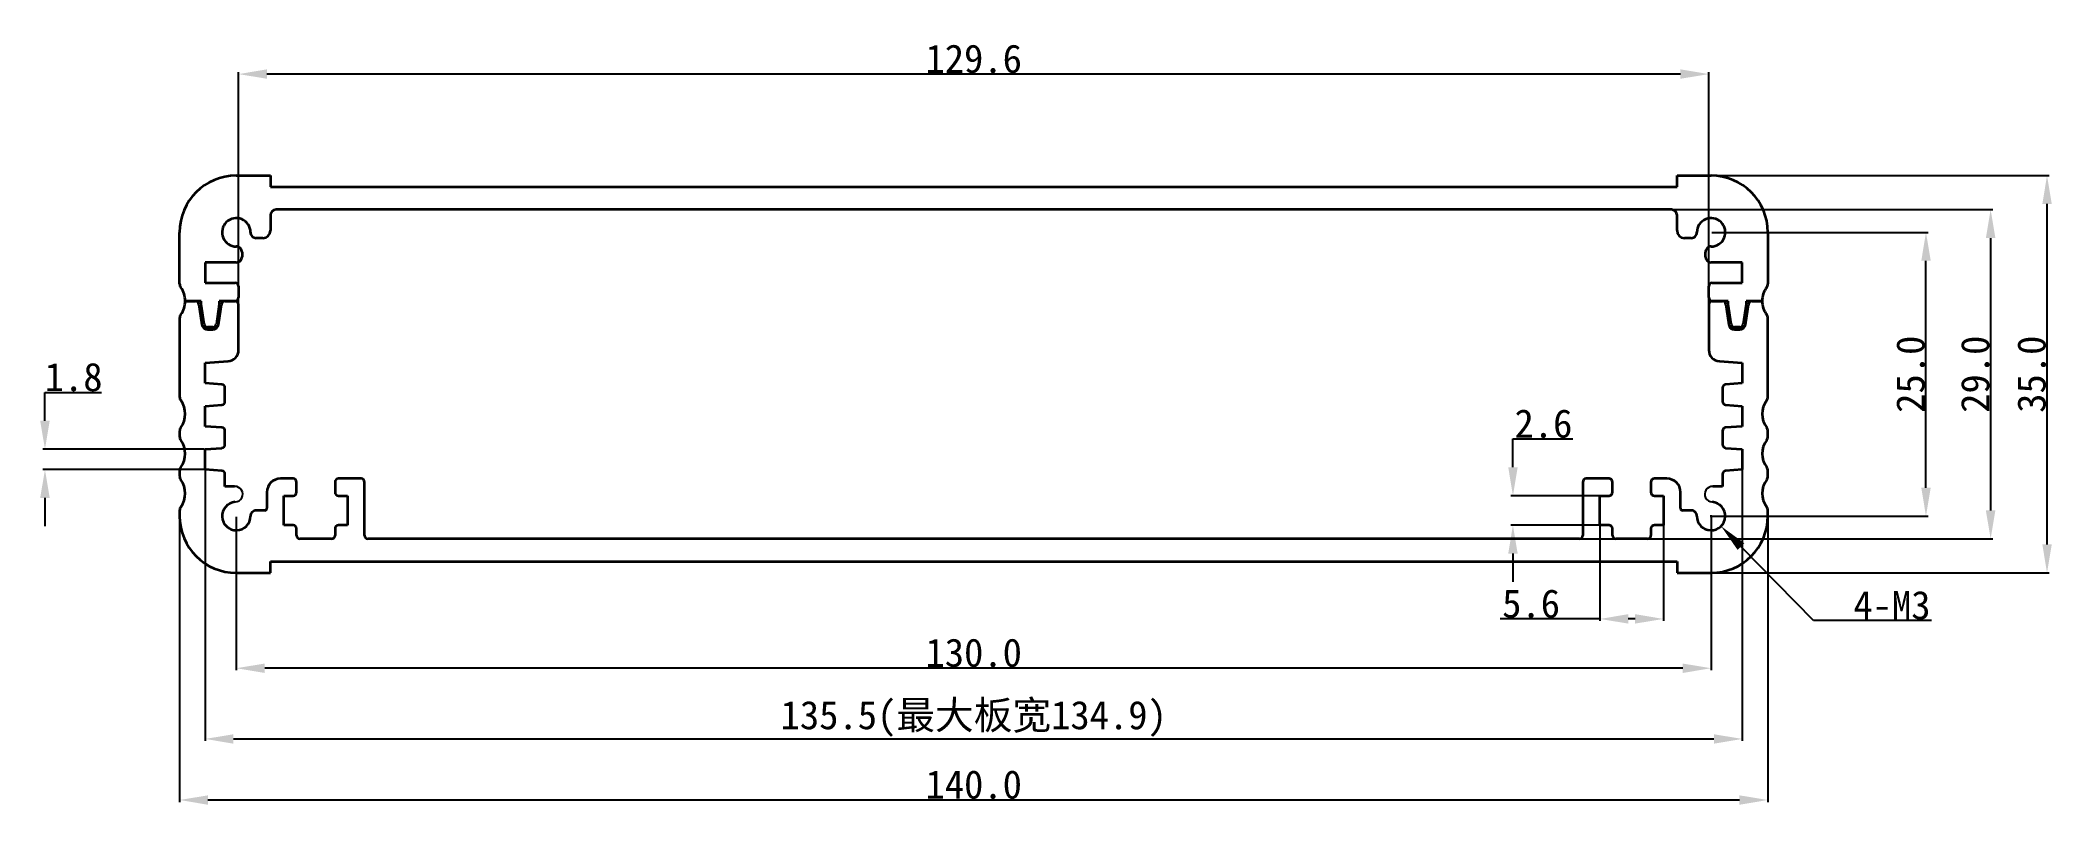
# Model space of a CAD drawing. Header units: inches. Extents: x -12 to 165, y -20 to 47.
import ezdxf

# ---------------------------------------------------------------- set-up
doc = ezdxf.new("R2010")
doc.units = ezdxf.units.IN
doc.header["$MEASUREMENT"] = 0
doc.layers.add('1', color=30, linetype='Continuous')
doc.layers.add('Visible (ISO)', color=7, linetype='Continuous', lineweight=35)
doc.styles.get("Standard").update_dxf_attribs({"font": 'simhei.ttf'})
doc.dimstyles.get("Standard").update_dxf_attribs({"dimtxt": 2.5, "dimasz": 2.5, "dimexe": 0.18, "dimexo": 0.0625, "dimgap": 0.09, "dimtad": 1, "dimtoh": 1, "dimdec": 1, "dimzin": 0, "dimdsep": 46, "dimtxsty": 'Standard', "dimcen": 0.09, "dimadec": 0, "dimazin": 0, "dimtfac": 1, "dimtdec": 1, "dimtofl": 0, "dimtmove": 0, "dimatfit": 3, "dimfxl": 1, "dimtolj": 1, "dimtzin": 0, "dimarcsym": 0})

# ---------------------------------------------------------------- blocks, each defined once
blk = doc.blocks.new('*D1')
at = {"color": 0, "lineweight": -2}
for p, q in [((0, 5.19), (0, -20.19)), ((140, 4.94), (140, -20.19)), ((2.5, -20.01), (137.5, -20.01))]:
    blk.add_line(p, q, dxfattribs=at)
at = {"color": 0}
for points in [[(2.5, -19.6), (2.5, -20.43), (0, -20.01)], [(137.5, -19.6), (137.5, -20.43), (140, -20.01)]]:
    blk.add_solid(points, dxfattribs=at)
at = {"layer": 'Defpoints', "color": 0}
for p in [(0, 5.25), (140, 5), (140, -20.01)]:
    blk.add_point(p, dxfattribs=at)
at = {"color": 0, "insert": (70, -18.66), "char_height": 2.5, "attachment_point": 5}
blk.add_mtext('\\A1;140.0', dxfattribs=at)
blk = doc.blocks.new('*D2')
at = {"color": 0, "lineweight": -2}
for p, q in [((133.56, 35), (164.79, 35)), ((164.61, 2.5), (164.61, 32.5)), ((133.56, 0), (164.79, 0))]:
    blk.add_line(p, q, dxfattribs=at)
at = {"color": 0}
for points in [[(164.2, 32.5), (165.03, 32.5), (164.61, 35)], [(164.2, 2.5), (165.03, 2.5), (164.61, 0)]]:
    blk.add_solid(points, dxfattribs=at)
at = {"layer": 'Defpoints', "color": 0}
for p in [(133.5, 35), (164.61, 35), (133.5, 0)]:
    blk.add_point(p, dxfattribs=at)
at = {"color": 0, "insert": (163.26, 17.5), "char_height": 2.5, "attachment_point": 5, "rotation": 90}
blk.add_mtext('\\A1;35.0', dxfattribs=at)
blk = doc.blocks.new('*D3')
at = {"color": 0, "lineweight": -2}
for p, q in [((125.2, 5.44), (125.2, -4.24)), ((130.8, 5.44), (130.8, -4.24)), ((125.2, -4.06), (116.41, -4.06)), ((128.3, -4.06), (127.7, -4.06))]:
    blk.add_line(p, q, dxfattribs=at)
at = {"color": 0}
for points in [[(127.7, -3.64), (127.7, -4.47), (125.2, -4.06)], [(128.3, -3.64), (128.3, -4.47), (130.8, -4.06)]]:
    blk.add_solid(points, dxfattribs=at)
at = {"layer": 'Defpoints', "color": 0}
for p in [(125.2, 5.5), (130.8, 5.5), (130.8, -4.06)]:
    blk.add_point(p, dxfattribs=at)
at = {"color": 0, "insert": (119.13, -2.72), "char_height": 2.5, "attachment_point": 5}
blk.add_mtext('\\A1;5.6', dxfattribs=at)
blk = doc.blocks.new('*D4')
at = {"color": 0, "lineweight": -2}
for p, q in [((117.53, 9.3), (117.53, 11.8)), ((117.53, 11.8), (122.82, 11.8)), ((125.54, 6.8), (117.35, 6.8)), ((125.54, 4.2), (117.35, 4.2)), ((117.53, 1.7), (117.53, -0.8))]:
    blk.add_line(p, q, dxfattribs=at)
at = {"color": 0}
for points in [[(117.12, 9.3), (117.95, 9.3), (117.53, 6.8)], [(117.12, 1.7), (117.95, 1.7), (117.53, 4.2)]]:
    blk.add_solid(points, dxfattribs=at)
at = {"layer": 'Defpoints', "color": 0}
for p in [(117.53, 6.8), (125.6, 6.8), (125.6, 4.2)]:
    blk.add_point(p, dxfattribs=at)
at = {"color": 0, "insert": (120.22, 13.14), "char_height": 2.5, "attachment_point": 5}
blk.add_mtext('\\A1;2.6', dxfattribs=at)
blk = doc.blocks.new('*D5')
at = {"color": 0, "lineweight": -2}
for p, q in [((5.2, 22.3), (5.2, 44.12)), ((132.3, 43.94), (7.7, 43.94)), ((134.8, 21.71), (134.8, 44.12))]:
    blk.add_line(p, q, dxfattribs=at)
at = {"color": 0}
for points in [[(7.7, 44.36), (7.7, 43.53), (5.2, 43.94)], [(132.3, 44.36), (132.3, 43.53), (134.8, 43.94)]]:
    blk.add_solid(points, dxfattribs=at)
at = {"layer": 'Defpoints', "color": 0}
for p in [(5.2, 43.94), (5.2, 22.23), (134.8, 21.64)]:
    blk.add_point(p, dxfattribs=at)
at = {"color": 0, "insert": (70, 45.28), "char_height": 2.5, "attachment_point": 5}
blk.add_mtext('\\A1;129.6', dxfattribs=at)
blk = doc.blocks.new('*D6')
at = {"color": 0, "lineweight": -2}
for p, q in [((87.71, 32), (159.82, 32)), ((159.64, 29.5), (159.64, 5.5)), ((84.87, 3), (159.82, 3))]:
    blk.add_line(p, q, dxfattribs=at)
at = {"color": 0}
for points in [[(159.22, 29.5), (160.06, 29.5), (159.64, 32)], [(159.22, 5.5), (160.06, 5.5), (159.64, 3)]]:
    blk.add_solid(points, dxfattribs=at)
at = {"layer": 'Defpoints', "color": 0}
for p in [(87.65, 32), (84.81, 3), (159.64, 3)]:
    blk.add_point(p, dxfattribs=at)
at = {"color": 0, "insert": (158.29, 17.5), "char_height": 2.5, "attachment_point": 5, "rotation": 90}
blk.add_mtext('\\A1;29.0', dxfattribs=at)
blk = doc.blocks.new('*D7')
at = {"layer": '1', "color": 0, "lineweight": -2}
for p, q in [((2.25, 9.94), (2.25, -14.81)), ((137.75, 9.94), (137.75, -14.81)), ((4.75, -14.63), (135.25, -14.63))]:
    blk.add_line(p, q, dxfattribs=at)
at = {"layer": '1', "color": 0}
for points in [[(4.75, -14.22), (4.75, -15.05), (2.25, -14.63)], [(135.25, -14.22), (135.25, -15.05), (137.75, -14.63)]]:
    blk.add_solid(points, dxfattribs=at)
at = {"layer": 'Defpoints', "color": 0}
for p in [(2.25, 10), (137.75, 10), (137.75, -14.63)]:
    blk.add_point(p, dxfattribs=at)
at = {"layer": '1', "color": 0, "insert": (70, -12.86), "char_height": 2.5, "attachment_point": 5}
blk.add_mtext('\\A1;135.5(最大板宽134.9)', dxfattribs=at)
blk = doc.blocks.new('*D8')
at = {"color": 0, "lineweight": -2}
for p, q in [((134.91, 5), (135.09, 5)), ((135, 4.91), (135, 5.09)), ((144.03, -4.2), (137.63, 2.32)), ((154.43, -4.2), (144.03, -4.2))]:
    blk.add_line(p, q, dxfattribs=at)
at = {"color": 0}
blk.add_solid([(137.92, 2.62), (137.33, 2.03), (135.88, 4.11)], dxfattribs=at)
at = {"layer": 'Defpoints', "color": 0}
for p in [(135, 5), (135.88, 4.11)]:
    blk.add_point(p, dxfattribs=at)
at = {"color": 0, "insert": (150.94, -2.86), "char_height": 2.5, "attachment_point": 5}
blk.add_mtext('\\A1;4-M3', dxfattribs=at)
blk = doc.blocks.new('*D9')
at = {"color": 0, "lineweight": -2}
for p, q in [((-11.87, 13.4), (-11.87, 15.9)), ((-11.87, 15.9), (-6.89, 15.9)), ((2.19, 10.9), (-12.05, 10.9)), ((2.19, 9.1), (-12.05, 9.1)), ((-11.87, 6.6), (-11.87, 4.1))]:
    blk.add_line(p, q, dxfattribs=at)
at = {"color": 0}
for points in [[(-12.29, 13.4), (-11.45, 13.4), (-11.87, 10.9)], [(-12.29, 6.6), (-11.45, 6.6), (-11.87, 9.1)]]:
    blk.add_solid(points, dxfattribs=at)
at = {"layer": 'Defpoints', "color": 0}
for p in [(-11.87, 10.9), (2.25, 10.9), (2.25, 9.1)]:
    blk.add_point(p, dxfattribs=at)
at = {"color": 0, "insert": (-9.34, 17.24), "char_height": 2.5, "attachment_point": 5}
blk.add_mtext('\\A1;1.8', dxfattribs=at)
blk = doc.blocks.new('*D11')
at = {"color": 0, "lineweight": -2}
for p, q in [((5, 4.94), (5, -8.58)), ((135, 4.94), (135, -8.58)), ((132.5, -8.4), (7.5, -8.4))]:
    blk.add_line(p, q, dxfattribs=at)
at = {"color": 0}
for points in [[(7.5, -7.99), (7.5, -8.82), (5, -8.4)], [(132.5, -7.99), (132.5, -8.82), (135, -8.4)]]:
    blk.add_solid(points, dxfattribs=at)
at = {"layer": 'Defpoints', "color": 0}
for p in [(5, 5), (135, 5), (5, -8.4)]:
    blk.add_point(p, dxfattribs=at)
at = {"color": 0, "insert": (70, -7.05), "char_height": 2.5, "attachment_point": 5}
blk.add_mtext('\\A1;130.0', dxfattribs=at)
blk = doc.blocks.new('*D12')
at = {"color": 0, "lineweight": -2}
for p, q in [((135.06, 30), (154.12, 30)), ((153.94, 7.5), (153.94, 27.5)), ((135.06, 5), (154.12, 5))]:
    blk.add_line(p, q, dxfattribs=at)
at = {"color": 0}
for points in [[(153.53, 27.5), (154.36, 27.5), (153.94, 30)], [(153.53, 7.5), (154.36, 7.5), (153.94, 5)]]:
    blk.add_solid(points, dxfattribs=at)
at = {"layer": 'Defpoints', "color": 0}
for p in [(135, 30), (153.94, 30), (135, 5)]:
    blk.add_point(p, dxfattribs=at)
at = {"color": 0, "insert": (152.59, 17.5), "char_height": 2.5, "attachment_point": 5, "rotation": 90}
blk.add_mtext('\\A1;25.0', dxfattribs=at)

msp = doc.modelspace()

# ---------------------------------------------------------------- linework, layer by layer
for centre, start, end in [((4.88, 6.93), 272.2612, 92.2612), ((135.12, 6.93), 87.7388, 267.7388)]:
    msp.add_arc(centre, 0.682, start, end)
at = {"layer": 'Visible (ISO)'}
for p, q in [((5, 35), (8, 35)), ((8, 35), (8, 34)), ((8, 34), (132, 34)), ((132, 34), (132, 35)), ((132, 35), (135, 35)), ((131.5, 32), (8.5, 32)), ((8, 31.5), (8, 30.15)), ((132, 30.15), (132, 31.5)), ((0, 25.45), (0, 30)), ((7.35, 29.5), (6.75, 29.5)), ((133.25, 29.5), (132.65, 29.5)), ((140, 30), (140, 25.45)), ((5, 27.35), (2.25, 27.35)), ((2.25, 27.35), (2.25, 25.55)), ((5.5, 28.25), (5.5, 27.85)), ((134.5, 27.85), (134.5, 28.25)), ((137.75, 27.35), (135, 27.35)), ((137.75, 25.55), (137.75, 27.35)), ((2.25, 25.55), (4.9, 25.55)), ((5.2, 25.25), (5.2, 24.25)), ((134.8, 24.25), (134.8, 25.25)), ((135.1, 25.55), (137.75, 25.55)), ((1.9, 23.95), (0.5, 23.95)), ((0.5, 23.95), (1.4, 23.95)), ((1.7, 23.65), (1.7, 23.64)), ((1.7, 23.64), (1.96, 21.88)), ((1.9, 23.65), (1.9, 23.95)), ((2.16, 21.91), (1.9, 23.65)), ((3.5, 23.65), (3.24, 21.91)), ((3.44, 21.88), (3.7, 23.64)), ((4.9, 23.95), (3.5, 23.95)), ((3.5, 23.95), (3.5, 23.65)), ((3.7, 23.64), (3.7, 23.65)), ((4, 23.95), (4.9, 23.95)), ((5.2, 19.64), (5.2, 23.65)), ((134.8, 23.65), (134.8, 19.64)), ((135.09, 23.95), (135.99, 23.95)), ((136.5, 23.95), (135.1, 23.95)), ((136.29, 23.65), (136.29, 23.64)), ((136.29, 23.64), (136.56, 21.88)), ((136.5, 23.65), (136.5, 23.95)), ((136.76, 21.91), (136.5, 23.65)), ((138.1, 23.65), (137.84, 21.91)), ((138.03, 21.88), (138.29, 23.64)), ((139.5, 23.95), (138.1, 23.95)), ((138.1, 23.95), (138.1, 23.65)), ((138.29, 23.64), (138.29, 23.65)), ((138.59, 23.95), (139.49, 23.95)), ((0, 22.45), (0, 15.5)), ((2.94, 21.65), (2.46, 21.65)), ((2.46, 21.45), (2.94, 21.45)), ((137.05, 21.45), (137.53, 21.45)), ((137.54, 21.65), (137.06, 21.65)), ((140, 15.5), (140, 22.45)), ((2.25, 18.5), (4.27, 18.64)), ((2.25, 16.7), (2.25, 18.5)), ((135.73, 18.64), (137.75, 18.5)), ((137.75, 18.5), (137.75, 16.7)), ((3.72, 16.6), (2.25, 16.7)), ((4, 15.1), (4, 16.3)), ((136, 16.3), (136, 15.1)), ((137.75, 16.7), (136.28, 16.6)), ((2.25, 14.7), (3.72, 14.8)), ((2.25, 12.9), (2.25, 14.7)), ((136.28, 14.8), (137.75, 14.7)), ((137.75, 14.7), (137.75, 12.9)), ((0, 12.5), (0, 12)), ((3.72, 12.8), (2.25, 12.9)), ((4, 11.3), (4, 12.5)), ((136, 12.5), (136, 11.3)), ((137.75, 12.9), (136.28, 12.8)), ((140, 12), (140, 12.5)), ((2.25, 10.9), (3.72, 11)), ((2.25, 9.1), (2.25, 10.9)), ((136.28, 11), (137.75, 10.9)), ((137.75, 10.9), (137.75, 9.1)), ((0, 9), (0, 8.5)), ((3.72, 9), (2.25, 9.1)), ((137.75, 9.1), (136.28, 9)), ((140, 8.5), (140, 9)), ((4, 7.61), (4, 8.7)), ((4.85, 7.61), (4, 7.61)), ((7.7, 7.1), (7.7, 5.7)), ((10, 8.3), (8.9, 8.3)), ((10.3, 7.1), (10.3, 8)), ((13.7, 8), (13.7, 7.1)), ((16, 8.3), (14, 8.3)), ((16.3, 3.3), (16.3, 8)), ((123.7, 8), (123.7, 3.3)), ((126, 8.3), (124, 8.3)), ((126.3, 7.1), (126.3, 8)), ((129.7, 8), (129.7, 7.1)), ((131.1, 8.3), (130, 8.3)), ((132.3, 5.7), (132.3, 7.1)), ((136, 7.61), (135.15, 7.61)), ((136, 8.7), (136, 7.61)), ((0, 5.5), (0, 5)), ((7.5, 5.5), (6.75, 5.5)), ((9.2, 4.2), (9.2, 6.8)), ((9.2, 6.8), (10, 6.8)), ((14, 6.8), (14.8, 6.8)), ((14.8, 6.8), (14.8, 4.2)), ((125.2, 4.2), (125.2, 6.8)), ((125.2, 6.8), (126, 6.8)), ((130, 6.8), (130.8, 6.8)), ((130.8, 6.8), (130.8, 4.2)), ((133.25, 5.5), (132.5, 5.5)), ((140, 5), (140, 5.5)), ((10, 4.2), (9.2, 4.2)), ((10.3, 3.3), (10.3, 3.9)), ((13.7, 3.9), (13.7, 3.3)), ((14.8, 4.2), (14, 4.2)), ((126, 4.2), (125.2, 4.2)), ((126.3, 3.3), (126.3, 3.9)), ((129.7, 3.9), (129.7, 3.3)), ((130.8, 4.2), (130, 4.2)), ((13.4, 3), (10.6, 3)), ((123.4, 3), (16.6, 3)), ((129.4, 3), (126.6, 3)), ((5, 0), (8, 0)), ((8, 0), (8, 1)), ((8, 1), (132, 1)), ((132, 1), (132, 0)), ((132, 0), (135, 0))]:
    msp.add_line(p, q, dxfattribs=at)
for centre, radius, start, end in [((5, 30), 5, 90, 180), ((135, 30), 5, 360, 90), ((8.5, 31.5), 0.5, 90, 180), ((131.5, 31.5), 0.5, 0, 90), ((5, 30), 1.25, 359.9313, 270.0687), ((7.35, 30.15), 0.65, 270, 360), ((132.65, 30.15), 0.65, 180, 270), ((135, 30), 1.25, 269.9313, 180.0687), ((5, 28.25), 0.5, 0, 90.0687), ((6.75, 30), 0.5, 179.9313, 270), ((133.25, 30), 0.5, 270, 0.0687), ((135, 28.25), 0.5, 89.9313, 180), ((5, 27.85), 0.5, 270, 0), ((135, 27.85), 0.5, 180, 270), ((0.5, 25.45), 0.5, 180, 216.8699), ((-1.5, 23.95), 2, 0, 36.8699), ((4.9, 25.25), 0.3, 0, 90), ((135.1, 25.25), 0.3, 90, 180), ((141.5, 23.95), 2, 143.1301, 180), ((139.5, 25.45), 0.5, 323.1301, 0), ((-1.5, 23.95), 2, 323.1301, 360), ((1.4, 23.65), 0.3, 360, 90), ((4, 23.65), 0.3, 90, 180), ((4.9, 24.25), 0.3, 270, 360), ((4.9, 23.65), 0.3, 0, 90), ((135.1, 24.25), 0.3, 180, 270), ((135.1, 23.65), 0.3, 90, 180), ((135.99, 23.65), 0.3, 360, 90), ((138.59, 23.65), 0.3, 90, 180), ((141.5, 23.95), 2, 180, 216.8699), ((0.5, 22.45), 0.5, 143.1301, 180), ((2.46, 21.95), 0.5, 188.5308, 270), ((2.46, 21.95), 0.3, 188.5308, 270), ((2.94, 21.95), 0.3, 270, 351.4692), ((2.94, 21.95), 0.5, 270, 351.4692), ((137.05, 21.95), 0.5, 188.5308, 270), ((137.06, 21.95), 0.3, 188.5308, 270), ((137.53, 21.95), 0.5, 270, 351.4692), ((137.54, 21.95), 0.3, 270, 351.4692), ((139.5, 22.45), 0.5, 0, 36.8699), ((4.2, 19.64), 1, 273.8966, 0), ((135.8, 19.64), 1, 180, 266.1034), ((3.7, 16.3), 0.3, 360, 86), ((136.3, 16.3), 0.3, 94, 180), ((0.5, 15.5), 0.5, 180, 216.8699), ((-1.5, 14), 2, 323.1301, 36.8699), ((3.7, 15.1), 0.3, 273.8966, 360), ((136.3, 15.1), 0.3, 180, 266.1034), ((141.5, 14), 2, 143.1301, 216.8699), ((139.5, 15.5), 0.5, 323.1301, 360), ((0.5, 12.5), 0.5, 143.1301, 180), ((3.7, 12.5), 0.3, 0, 86), ((136.3, 12.5), 0.3, 94, 180), ((139.5, 12.5), 0.5, 0, 36.8699), ((0.5, 12), 0.5, 180, 216.8699), ((-1.5, 10.5), 2, 323.1301, 36.8699), ((3.7, 11.3), 0.3, 274, 360), ((136.3, 11.3), 0.3, 180, 266), ((141.5, 10.5), 2, 143.1301, 216.8699), ((139.5, 12), 0.5, 323.1301, 0), ((0.5, 9), 0.5, 143.1301, 180), ((3.7, 8.7), 0.3, 0, 86), ((136.3, 8.7), 0.3, 94, 180), ((139.5, 9), 0.5, 0, 36.8699), ((0.5, 8.5), 0.5, 180, 216.8699), ((-1.5, 7), 2, 323.1301, 36.8699), ((8.9, 7.1), 1.2, 90, 180), ((10, 8), 0.3, 0, 90), ((10, 7.1), 0.3, 270, 0), ((14, 8), 0.3, 90, 180), ((14, 7.1), 0.3, 180, 270), ((16, 8), 0.3, 0, 90), ((124, 8), 0.3, 90, 180), ((126, 8), 0.3, 0, 90), ((126, 7.1), 0.3, 270, 0), ((130, 8), 0.3, 90, 180), ((130, 7.1), 0.3, 180, 270), ((131.1, 7.1), 1.2, 360, 90), ((141.5, 7), 2, 143.1301, 216.8699), ((139.5, 8.5), 0.5, 323.1301, 0), ((0.5, 5.5), 0.5, 143.1301, 180), ((5, 5), 1.25, 94.3167, 0.0687), ((6.75, 5), 0.5, 90, 180.0687), ((7.5, 5.7), 0.2, 270, 0), ((132.5, 5.7), 0.2, 180, 270), ((133.25, 5), 0.5, 359.9313, 90), ((135, 5), 1.25, 179.9313, 85.6833), ((139.5, 5.5), 0.5, 360, 36.8699), ((5, 5), 5, 180, 270), ((10, 3.9), 0.3, 0, 90), ((14, 3.9), 0.3, 90, 180), ((126, 3.9), 0.3, 0, 90), ((130, 3.9), 0.3, 90, 180), ((135, 5), 5, 270, 0), ((10.6, 3.3), 0.3, 180, 270), ((13.4, 3.3), 0.3, 270, 360), ((16.6, 3.3), 0.3, 180, 270), ((123.4, 3.3), 0.3, 270, 0), ((126.6, 3.3), 0.3, 180, 270), ((129.4, 3.3), 0.3, 270, 360)]:
    msp.add_arc(centre, radius, start, end, dxfattribs=at)

# ---------------------------------------------------------------- dimensions: what is measured, and where the dimension line sits
for base, p1, p2, picture, middle in [((5.2, 43.94), (134.8, 21.64), (5.2, 22.23), '*D5', (70, 43.94)), ((130.8, -4.06), (125.2, 5.5), (130.8, 5.5), '*D3', (119.13, -4.06)), ((140, -20.01), (0, 5.25), (140, 5), '*D1', (70, -20.01))]:
    dim = msp.add_linear_dim(base=base, p1=p1, p2=p2, dimstyle='Standard')
    dim.commit()
    dim.dimension.update_dxf_attribs({"geometry": picture, "text_midpoint": middle, "dimtype": 160})
for base, p1, p2, picture, middle in [((164.61, 35), (133.5, 0), (133.5, 35), '*D2', (164.61, 17.5)), ((159.64, 3), (87.65, 32), (84.81, 3), '*D6', (159.64, 17.5))]:
    dim = msp.add_linear_dim(base=base, p1=p1, p2=p2, angle=90, dimstyle='Standard')
    dim.commit()
    dim.dimension.update_dxf_attribs({"geometry": picture, "text_midpoint": middle, "dimtype": 160})
for base, p1, p2, picture, middle in [((153.94, 30), (135, 5), (135, 30), '*D12', (152.59, 17.5)), ((-11.87, 10.9), (2.25, 9.1), (2.25, 10.9), '*D9', (-9.34, 17.24)), ((117.53, 6.8), (125.6, 4.2), (125.6, 6.8), '*D4', (120.22, 13.14))]:
    dim = msp.add_linear_dim(base=base, p1=p1, p2=p2, angle=90, dimstyle='Standard')
    dim.commit()
    dim.dimension.update_dxf_attribs({"geometry": picture, "text_midpoint": middle})
dim = msp.add_linear_dim(base=(5, -8.4), p1=(135, 5), p2=(5, 5), dimstyle='Standard')
dim.commit()
dim.dimension.update_dxf_attribs({"geometry": '*D11', "text_midpoint": (70, -7.05)})
dim = msp.add_radius_dim(center=(135, 5), mpoint=(135.88, 4.11), text='4-M3', dimstyle='Standard')
dim.commit()
dim.dimension.update_dxf_attribs({"geometry": '*D8', "text_midpoint": (150.94, -4.2), "dimtype": 164})
at = {"layer": '1'}
dim = msp.add_linear_dim(base=(137.75, -14.63), p1=(2.25, 10), p2=(137.75, 10), text='<>(最大板宽134.9)', dimstyle='Standard', dxfattribs=at)
dim.commit()
dim.dimension.update_dxf_attribs({"geometry": '*D7', "text_midpoint": (70, -14.63), "dimtype": 160})

doc.saveas('drawing.dxf')
